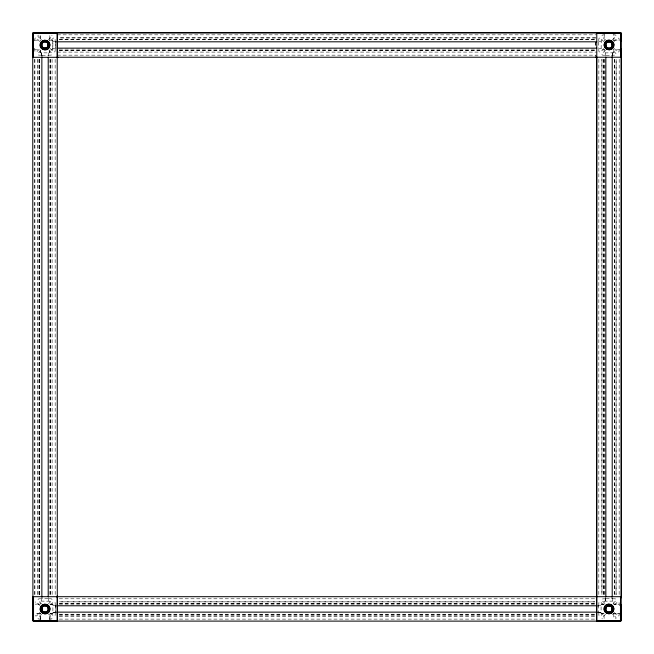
<?xml version="1.0" encoding="UTF-8"?>
<svg xmlns="http://www.w3.org/2000/svg" width="654" height="654" viewBox="0 0 654 654"><rect width="100%" height="100%" fill="white"/><g stroke="black" fill="none" stroke-linecap="round" stroke-linejoin="round"><path stroke-width="0.49" stroke-dasharray="3.27 2.45" d="M40.221 619.436L40.221 613.869L40.867 613.223M49.908 619.436L49.908 613.869L52.892 613.795L52.892 604.108L49.884 604.108M55.263 47.914L55.263 42.028L57.217 42.028M613.133 603.405L615.929 600.617A1.202 1.202 0 0 0 615.185 598.827L613.215 598.827A1.046 1.046 0 0 1 612.201 597.503M50.587 604.86L53.366 602.072A1.202 1.202 0 0 1 55.157 602.816L55.165 604.713A1.046 1.046 0 0 0 56.481 605.727M603.429 613.084L600.65 615.872A1.202 1.202 0 0 1 598.86 615.128L598.86 613.223A1.046 1.046 0 0 0 597.535 612.209M49.197 40.859L49.802 40.131L49.802 35.488M40.196 619.354L40.196 613.795L40.85 613.15M604.157 49.892L604.844 49.164M613.19 40.859L613.885 40.131L613.885 34.564M40.891 50.53L38.055 53.342A1.202 1.202 0 0 0 38.799 55.14L40.761 55.14A1.046 1.046 0 0 1 41.774 56.457M48.371 39.698L51.911 36.608A1.202 1.202 0 0 0 51.797 35.202M612.365 39.755L615.904 36.665A1.202 1.202 0 0 0 615.161 34.875L613.199 34.875A1.046 1.046 0 0 1 612.283 34.343M605.588 50.309L602.048 53.399A1.202 1.202 0 0 0 602.792 55.198L604.762 55.198A1.046 1.046 0 0 1 605.776 56.514M48.412 603.675L51.952 600.585A1.202 1.202 0 0 0 51.208 598.794L49.238 598.794A1.046 1.046 0 0 1 48.224 597.47M41.635 614.229L38.096 617.319A1.202 1.202 0 0 0 38.839 619.109L40.801 619.109A1.046 1.046 0 0 1 41.717 619.64M605.612 614.269L602.072 617.36A1.202 1.202 0 0 0 602.318 618.897M57.323 34.834L596.677 34.834M59.261 39.436L595.761 39.436M59.261 39.73L596.677 39.73M34.556 40.131L40.164 40.213L40.81 40.859M49.802 40.131L52.851 40.213L52.851 49.892L49.802 49.81L49.802 52.819M613.836 40.213L619.444 40.131M52.81 41.611L56.383 41.693M598.5 41.693L601.189 41.611M52.81 48.331L56.383 48.412M598.5 48.412L601.189 48.331M59.261 49.083L595.761 49.083M34.556 49.81L40.164 49.892L40.164 52.9M619.444 49.81L613.836 49.892L613.231 49.164M59.261 50.252L595.761 50.252M59.261 50.546L595.761 50.546M57.323 52.091L596.677 52.091M613.885 52.819L604.157 52.9L604.198 49.81L601.149 49.892L601.189 40.131L604.198 40.131L604.803 40.859M57.323 55.157L596.677 55.157M42.02 55.271L47.946 55.353M606.054 55.353L611.981 55.271M48.004 598.729L42.101 598.655L42.101 596.693M605.996 598.729L611.899 598.655L611.899 596.693M59.301 598.794L594.699 598.794M49.908 601.181L40.196 601.108L40.221 604.19L35.586 604.19M604.092 601.181L613.804 601.108L613.779 604.19L619.346 604.19M59.301 603.397L594.699 603.397M59.301 603.691L594.699 603.691M35.561 604.108L40.196 604.108L40.867 604.836M604.116 604.108L601.108 604.108L601.091 613.869L604.092 613.869L604.092 618.512M613.804 604.108L619.363 604.108M52.909 604.19L49.908 604.19L49.884 601.108M601.091 604.19L604.092 604.19L604.116 601.108M59.301 604.86L594.699 604.86M52.892 605.596L56.44 605.669M597.56 605.669L601.108 605.596M57.282 606.086L55.361 606.086L55.361 611.972L57.323 611.972M596.718 606.086L598.639 606.086M596.677 611.972L598.639 611.972L598.655 606.013M52.892 612.308L56.424 612.308M597.576 612.308L601.108 612.308M52.909 612.389L56.44 612.389M597.56 612.389L601.091 612.389M40.196 613.795L35.561 613.795L40.221 613.869M601.108 613.795L604.116 613.795M613.15 613.15L613.804 613.795L619.363 613.795L613.779 613.869L613.133 613.223M52.909 613.869L49.908 613.869L49.884 619.354M59.301 614.212L594.699 614.212M59.301 614.507L594.699 614.507M59.301 616.003L594.699 616.003M59.301 616.052L594.699 616.052M59.301 619.109L594.699 619.109M603.372 604.827L600.625 602.064A1.202 1.202 0 0 0 598.835 602.8L598.835 604.77A1.046 1.046 0 0 1 597.519 605.784M604.909 603.421L602.121 600.642A1.202 1.202 0 0 1 602.857 598.851L604.762 598.851A1.046 1.046 0 0 0 605.776 597.527M49.075 50.538L51.862 53.317A1.202 1.202 0 0 1 51.118 55.108L49.214 55.116A1.046 1.046 0 0 0 48.2 56.44M50.644 613.117L53.391 615.88A1.202 1.202 0 0 0 55.181 615.136L55.181 613.166A1.046 1.046 0 0 1 56.506 612.152M614.253 48.421L617.351 51.96A1.202 1.202 0 0 0 619.142 51.216L619.142 49.246A1.046 1.046 0 0 1 619.665 48.339M603.699 41.643L600.609 38.104A1.202 1.202 0 0 0 598.819 38.848L598.819 40.818A1.046 1.046 0 0 1 598.508 41.562M614.278 612.381L617.368 615.913A1.202 1.202 0 0 0 619.158 615.177L619.158 613.207A1.046 1.046 0 0 1 619.681 612.299M50.26 48.363L53.35 51.903A1.202 1.202 0 0 0 55.14 51.159L55.14 49.189A1.046 1.046 0 0 1 56.465 48.175M39.706 41.586L36.608 38.046A1.202 1.202 0 0 0 34.817 38.79L34.817 40.761A1.046 1.046 0 0 1 34.294 41.668M39.747 605.563L36.649 602.023A1.202 1.202 0 0 0 35.12 602.269M619.183 59.277L619.142 594.707M616.076 594.707L616.117 59.277L616.027 594.707M614.572 59.277L614.531 594.707M614.278 59.277L614.237 594.707M613.885 49.81L613.836 52.9M613.804 613.795L613.779 618.512M612.397 52.819L612.397 56.35M612.357 52.9L612.357 56.432M612.316 597.576L612.299 601.181M611.94 55.353L611.94 57.315M605.678 52.819L605.637 56.432M605.596 597.576L605.596 601.108M605.579 597.65L605.579 601.181M604.925 59.277L604.925 594.649M604.885 59.334L604.885 594.707M604.198 34.564L604.157 40.213M603.765 59.277L603.724 594.707M603.462 59.277L603.421 594.707M601.966 59.277L601.925 594.707L601.876 59.334M598.86 59.277L598.819 594.707M598.737 42.028L598.696 47.995M595.802 42.028L595.802 46.933M595.753 42.109L595.753 47.014M595.753 55.353L595.753 57.315M55.304 42.109L55.304 47.995M55.345 606.013L55.345 611.891M55.14 59.277L55.181 594.707M52.81 40.131L52.81 49.81M52.075 59.277L52.124 594.707M50.538 59.277L50.579 594.707M50.235 59.277L50.276 594.707M49.843 35.578L49.843 40.213M49.843 49.892L49.843 52.9L40.115 52.819L40.115 49.81M49.075 59.277L49.115 594.707M48.322 52.819L48.363 56.432M48.404 597.576L48.421 601.181M42.06 55.353L42.06 57.315M41.643 52.9L41.643 56.432M41.684 597.576L41.701 601.181M41.603 52.819L41.603 56.35M40.164 35.578L40.164 40.213L40.115 35.488M39.763 59.334L39.763 594.707M39.722 59.277L39.722 594.649M39.469 59.334L39.469 594.707M39.428 59.277L39.428 594.649M37.973 59.334L37.973 594.707M37.883 59.277L37.924 594.707M34.858 59.334L34.858 594.707M34.817 59.277L34.817 594.649M41.668 603.691A1.046 1.046 0 0 1 40.932 603.389L38.145 600.609A1.202 1.202 0 0 1 38.88 598.819L40.785 598.811A1.046 1.046 0 0 0 41.799 597.486M38.349 35.095A1.202 1.202 0 0 0 38.104 36.632L40.891 39.412A1.046 1.046 0 0 0 41.627 39.714M612.201 56.497A1.046 1.046 0 0 1 613.215 55.173L615.12 55.165A1.202 1.202 0 0 0 615.855 53.375L613.068 50.595A1.046 1.046 0 0 0 612.332 50.293M603.724 48.38A1.046 1.046 0 0 1 603.413 49.124L600.634 51.911A1.202 1.202 0 0 1 598.843 51.167L598.835 49.271A1.046 1.046 0 0 0 598.312 48.363M614.237 41.684A1.046 1.046 0 0 1 614.547 40.94L617.327 38.153A1.202 1.202 0 0 1 619.117 38.897L619.117 40.793A1.046 1.046 0 0 0 619.64 41.701M605.629 39.771A1.046 1.046 0 0 1 604.885 39.469L602.097 36.689A1.202 1.202 0 0 1 602.841 34.899L604.737 34.891A1.046 1.046 0 0 0 605.653 34.368M35.144 615.586A1.202 1.202 0 0 0 36.673 615.831L39.453 613.043A1.046 1.046 0 0 0 39.763 612.299M48.371 614.212A1.046 1.046 0 0 1 49.115 614.515L51.903 617.294A1.202 1.202 0 0 1 51.159 619.085L49.263 619.093A1.046 1.046 0 0 0 48.347 619.616M34.319 48.306A1.046 1.046 0 0 1 34.842 49.214L34.842 51.11A1.202 1.202 0 0 0 36.632 51.854L39.412 49.066A1.046 1.046 0 0 0 39.722 48.322M56.44 41.75A1.046 1.046 0 0 1 55.124 40.736L55.116 38.839A1.202 1.202 0 0 0 53.326 38.096L50.546 40.883A1.046 1.046 0 0 0 50.235 41.627M615.635 618.872A1.202 1.202 0 0 0 615.88 617.335L613.092 614.556A1.046 1.046 0 0 0 612.348 614.245M619.665 605.661A1.046 1.046 0 0 1 619.142 604.754L619.134 602.849A1.202 1.202 0 0 0 617.343 602.105L614.564 604.893A1.046 1.046 0 0 0 614.253 605.637M595.761 37.891L59.261 37.891L595.761 37.94M594.699 601.852L59.301 601.852L594.699 601.901"/><path stroke-width="0.98" d="M32.716 596.693L621.284 596.693L621.3 33.444L620.564 32.708L33.436 32.708L32.7 33.444L33.052 57.233M32.806 596.767L32.806 620.556L57.323 620.556L57.282 596.693M33.542 620.556L33.542 596.767M596.734 57.315L595.753 57.315M48.183 608.727L48.151 609.536A3.188 3.188 0 0 1 45.249 612.111L44.439 612.079A3.188 3.188 0 0 1 41.84 609.16M612.136 44.807L612.111 45.616A3.188 3.188 0 0 1 609.209 48.192L608.4 48.159A3.188 3.188 0 0 1 605.8 45.24M605.866 608.408L605.841 609.217A3.188 3.188 0 0 0 608.4 612.095L609.226 612.144A3.188 3.188 0 0 0 612.128 609.569L612.16 608.76A3.188 3.188 0 0 0 609.602 605.841M32.741 49.197L32.741 49.214A1.046 1.046 0 0 1 33.052 48.47M32.806 613.027L32.765 604.737A1.046 1.046 0 0 0 33.068 605.473M620.18 621.226L620.482 621.194A1.046 1.046 0 0 0 621.259 620.18L621.235 604.754A1.046 1.046 0 0 1 620.932 605.498M32.839 33.305L32.741 33.779A1.046 1.046 0 0 1 33.501 32.765L33.804 32.733M620.458 620.556L621.194 620.515L596.701 620.474M32.741 57.315L58.247 57.315M41.267 32.872L33.477 32.79L32.741 33.526L32.904 620.654M596.677 621.292L620.458 621.292L621.218 620.474M33.297 32.847L620.523 32.79L621.259 33.526M620.605 621.145L33.329 621.087M57.225 57.241L621.3 57.233M612.921 32.806L613.199 32.774A1.046 1.046 0 0 0 612.455 33.076M597.797 32.79L597.494 32.823A1.046 1.046 0 0 0 597.028 33.092M56.203 621.194L56.506 621.161A1.046 1.046 0 0 0 56.759 621.055M32.7 33.444L57.266 33.526M596.783 33.444L621.3 33.444M57.323 41.807L596.783 41.807M57.323 48.159L596.783 48.159M57.282 597.756L57.323 595.786M57.282 604.737L57.323 605.784L596.742 605.784M596.742 612.136L57.282 612.136L57.323 613.19M32.782 620.131L33.542 621.292L57.323 621.292L57.323 620.131M609.577 605.857L608.768 605.833M45.6 605.825L44.791 605.792A3.188 3.188 0 0 0 41.889 608.367L41.864 609.176M41.014 32.774L40.744 32.733A1.046 1.046 0 0 1 41.488 33.043M612.962 621.194L613.239 621.226A1.046 1.046 0 0 1 612.496 620.924M33.558 621.177L33.828 621.21A1.046 1.046 0 0 1 32.814 620.433L33.517 620.474L33.542 621.292M620.605 32.872L620.172 32.774A1.046 1.046 0 0 1 621.186 33.55L621.218 40.793A1.046 1.046 0 0 1 620.908 41.537M620.916 33.076L621.186 33.55M621.21 597.503L620.932 597.037A1.046 1.046 0 0 1 621.21 597.503L621.235 597.813M32.757 41.03L32.741 40.761A1.046 1.046 0 0 0 33.027 41.496M32.741 56.154L32.774 56.457A1.046 1.046 0 0 0 33.043 56.931M605.817 45.257L605.849 44.447A3.188 3.188 0 0 1 608.751 41.872L609.561 41.905A3.188 3.188 0 0 1 612.16 44.783M621.218 57.29L621.194 620.556M620.564 32.708L620.564 57.233M620.482 596.693L620.458 621.292M612.209 57.233L612.209 596.693M605.849 57.233L605.849 596.693M596.783 32.708L596.742 621.21M596.677 57.217L596.677 621.21M57.323 32.733L57.323 57.25M57.217 32.733L57.299 621.21M48.208 57.29L48.208 596.75M41.856 57.29L41.856 596.75M33.477 32.79L33.477 57.315M33.436 32.708L33.436 33.444M32.806 604.19L32.806 613.869M32.782 613.19A1.046 1.046 0 0 1 33.092 612.446M49.263 621.194A1.046 1.046 0 0 1 48.731 621.055M41.545 620.908A1.046 1.046 0 0 1 40.801 621.21M604.737 32.79A1.046 1.046 0 0 1 605.481 33.101M620.932 48.51A1.046 1.046 0 0 1 621.235 49.246L621.235 56.228A1.046 1.046 0 0 1 620.932 56.972M48.453 33.019A1.046 1.046 0 0 1 49.197 32.716M56.179 32.716A1.046 1.046 0 0 1 56.914 33.019M605.522 620.94A1.046 1.046 0 0 1 604.778 621.251M597.805 621.251A1.046 1.046 0 0 1 597.061 620.94M620.948 612.463A1.046 1.046 0 0 1 621.259 613.207M606.086 43.377A3.36 3.36 0 0 1 611.376 42.674A3.36 3.36 0 0 1 610.681 47.963M609.863 48.298A3.36 3.36 0 0 1 608.13 48.298M607.321 47.963A3.36 3.36 0 0 1 606.086 46.736M605.751 45.919A3.36 3.36 0 0 1 605.751 44.186M606.029 607.353A3.36 3.36 0 0 1 611.098 606.454A3.36 3.36 0 0 1 611.098 611.604A3.36 3.36 0 0 1 606.029 610.705M605.694 609.896A3.36 3.36 0 0 1 605.694 608.163M47.955 610.632A3.36 3.36 0 0 1 43.622 611.997A3.36 3.36 0 0 1 41.889 607.803A3.36 3.36 0 0 1 45.911 605.71M46.72 606.045A3.36 3.36 0 0 1 47.955 607.272M48.29 608.081A3.36 3.36 0 0 1 48.29 609.822M605.866 608.367A3.188 3.188 0 0 1 608.768 605.792M45.625 605.8A3.188 3.188 0 0 1 48.2 608.702M48.126 44.979L48.11 45.559A3.188 3.188 0 0 1 45.208 48.134L44.398 48.102A3.188 3.188 0 0 1 41.799 45.183L41.848 44.39A3.188 3.188 0 0 1 44.75 41.774L45.559 41.848A3.188 3.188 0 0 1 48.159 44.725L48.126 44.979M40.327 43.802C38.488 49.745 48.298 52.377 49.679 46.303C51.519 40.36 41.709 37.728 40.327 43.802M32.798 597.486L32.765 597.756A1.046 1.046 0 0 1 33.068 597.012L32.806 597.47M40.384 607.779C38.545 613.722 48.355 616.354 49.745 610.28C51.576 604.337 41.766 601.705 40.384 607.779M604.361 43.72C602.522 49.663 612.332 52.295 613.722 46.221C615.553 40.278 605.743 37.646 604.361 43.72M604.28 607.697C602.44 613.648 612.25 616.272 613.64 610.207C615.471 604.255 605.661 601.631 604.28 607.697M606.667 47.35A3.36 3.36 0 0 0 612.283 45.837A3.36 3.36 0 0 0 608.171 41.725A3.36 3.36 0 0 0 606.667 47.35M43.385 611.94A3.36 3.36 0 0 0 48.421 609.029A3.36 3.36 0 0 0 43.385 606.119A3.36 3.36 0 0 0 43.385 611.94M43.278 47.881A3.36 3.36 0 0 0 48.322 44.971A3.36 3.36 0 0 0 43.278 42.06A3.36 3.36 0 0 0 43.278 47.881A3.36 3.36 0 0 0 48.363 45.052A3.36 3.36 0 0 0 43.319 42.142A3.36 3.36 0 0 0 43.319 47.963M607.28 611.858A3.36 3.36 0 0 0 612.316 608.956A3.36 3.36 0 0 0 607.28 606.045A3.36 3.36 0 0 0 607.28 611.858M605.612 48.396A4.84 4.84 0 0 0 613.722 46.221A4.84 4.84 0 0 0 607.787 40.295A4.84 4.84 0 0 0 605.612 48.396M42.641 613.223A4.84 4.84 0 0 0 49.908 609.029A4.84 4.84 0 0 0 42.641 604.836A4.84 4.84 0 0 0 42.641 613.223M606.536 613.15A4.84 4.84 0 0 0 613.804 608.956A4.84 4.84 0 0 0 606.536 604.754A4.84 4.84 0 0 0 606.536 613.15M42.584 49.246A4.84 4.84 0 0 0 49.843 45.052A4.84 4.84 0 0 0 42.584 40.859A4.84 4.84 0 0 0 42.584 49.246"/></g></svg>
